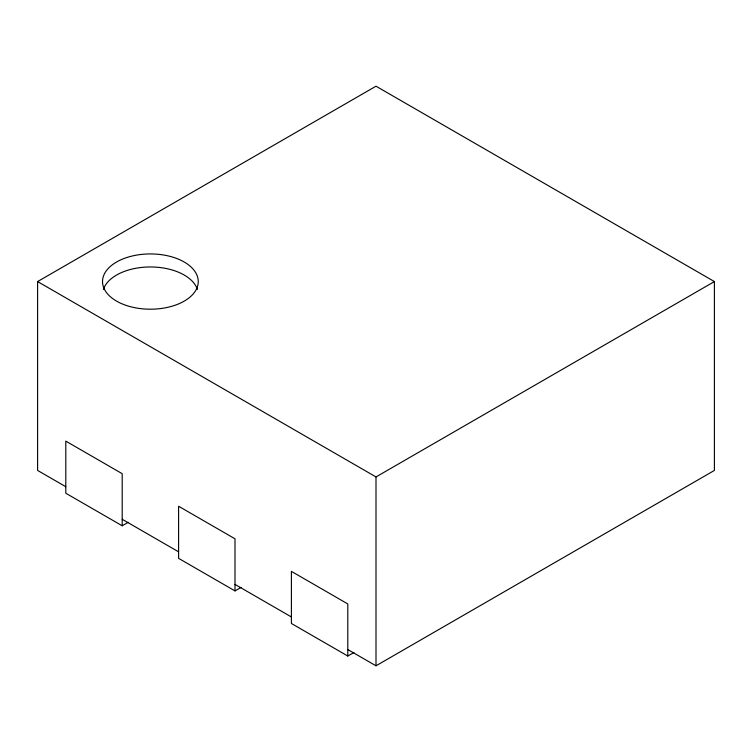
<?xml version="1.0" encoding="UTF-8"?>
<svg xmlns="http://www.w3.org/2000/svg" width="752" height="752" viewBox="0 0 752 752"><rect width="100%" height="100%" fill="white"/><g stroke="black" fill="none" stroke-linecap="round" stroke-linejoin="round"><path stroke-width="1.13" d="M65.8 486.713L37.6 470.432L37.6 281.568L376 86.198L714.4 281.568L714.4 470.432L376 665.802L347.8 649.521M122.2 525.789L122.2 473.685L65.8 441.123L65.8 493.227L122.2 525.789L128.263 522.292M37.6 281.568L376 476.937L714.4 281.568M235 590.912L235 538.808L178.6 506.246L178.6 558.351L235 590.912L241.101 587.397M347.8 656.035L347.8 603.941L291.4 571.37L291.4 623.474L347.8 656.035L353.901 652.52M122.2 519.275L178.6 551.836M235 584.398L291.4 616.96M376 476.937L376 665.802M103.381 289.445A47.855 27.627 0 0 1 150.4 266.96A47.855 27.627 0 0 1 197.419 289.445M126.468 305.5A47.855 27.627 0 0 0 198.255 281.568A47.855 27.627 0 0 0 126.468 257.635A47.855 27.627 0 0 0 126.468 305.5"/></g></svg>
